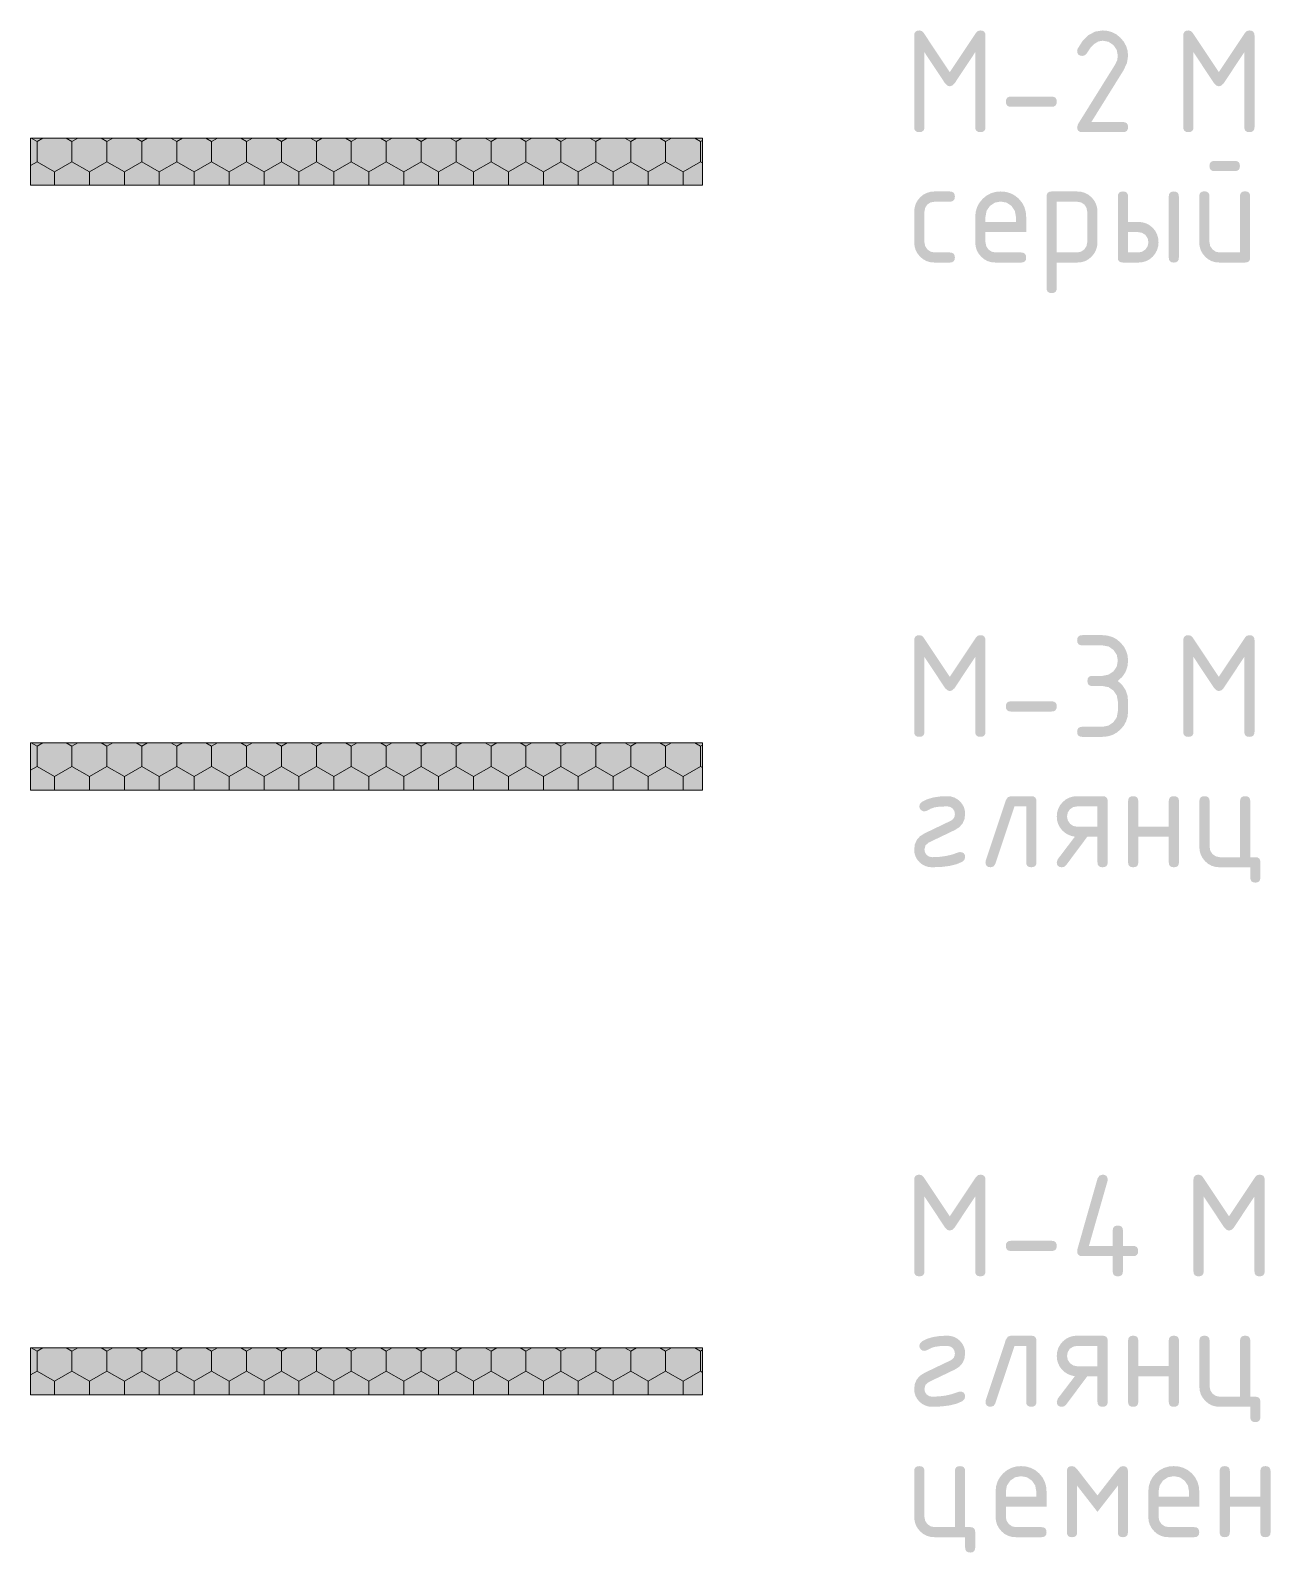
# Model space of a CAD drawing. Header units: millimetres. Extents: x -546 to 1681, y -650 to 1730.
# Drawn here: x 979.78 to 1016.69, y 689.85 to 735.16 of the extents above; entities that cross this region are included whole.
import ezdxf

# ---------------------------------------------------------------- set-up
doc = ezdxf.new("R2010")
doc.units = ezdxf.units.MM

msp = doc.modelspace()

# ---------------------------------------------------------------- hatches: boundary and pattern name
h = msp.add_hatch(color=7)
h.dxf.hatch_style = 2
h.paths.add_polyline_path([(1008.051, 735.155), (1008.118, 735.146), (1008.166, 735.117), (1008.194, 735.069), (1008.204, 735.003), (1008.204, 732.277), (1008.194, 732.21), (1008.166, 732.164), (1008.118, 732.137), (1008.051, 732.128), (1007.984, 732.137), (1007.937, 732.164), (1007.908, 732.21), (1007.899, 732.277), (1007.899, 734.507), (1007.285, 733.58), (1007.218, 733.514), (1007.141, 733.491), (1007.068, 733.514), (1007.001, 733.58), (1006.387, 734.507), (1006.387, 732.277), (1006.378, 732.21), (1006.349, 732.164), (1006.302, 732.137), (1006.235, 732.128), (1006.168, 732.137), (1006.121, 732.164), (1006.092, 732.21), (1006.083, 732.277), (1006.083, 735.003), (1006.092, 735.069), (1006.121, 735.117), (1006.168, 735.146), (1006.235, 735.155), (1006.309, 735.136), (1006.366, 735.079), (1007.141, 733.915), (1007.924, 735.087), (1007.978, 735.139)])
h = msp.add_hatch(color=7)
h.dxf.hatch_style = 2
h.paths.add_polyline_path([(1011.69, 735.155), (1011.84, 735.142), (1011.98, 735.101), (1012.108, 735.032), (1012.223, 734.935), (1012.321, 734.818), (1012.391, 734.69), (1012.433, 734.55), (1012.448, 734.397), (1012.413, 734.181), (1012.308, 733.961), (1011.355, 732.429), (1012.295, 732.429), (1012.362, 732.419), (1012.41, 732.391), (1012.438, 732.343), (1012.448, 732.277), (1012.438, 732.21), (1012.41, 732.164), (1012.362, 732.137), (1012.295, 732.128), (1011.085, 732.128), (1011.018, 732.137), (1010.97, 732.164), (1010.941, 732.21), (1010.932, 732.277), (1010.957, 732.365), (1012.067, 734.147), (1012.124, 734.271), (1012.143, 734.397), (1012.111, 734.573), (1012.012, 734.719), (1011.865, 734.818), (1011.69, 734.85), (1011.563, 734.826), (1011.442, 734.755), (1011.326, 734.636), (1011.216, 734.469), (1011.161, 734.416), (1011.085, 734.397), (1011.018, 734.407), (1010.97, 734.435), (1010.941, 734.483), (1010.932, 734.55), (1010.945, 734.609), (1011.098, 734.848), (1011.273, 735.019), (1011.47, 735.121)])
h = msp.add_hatch(color=7)
h.dxf.hatch_style = 2
h.paths.add_polyline_path([(1016.058, 735.155), (1016.125, 735.146), (1016.172, 735.117), (1016.201, 735.069), (1016.211, 735.003), (1016.211, 732.277), (1016.201, 732.21), (1016.172, 732.164), (1016.125, 732.137), (1016.058, 732.128), (1015.991, 732.137), (1015.944, 732.164), (1015.915, 732.21), (1015.906, 732.277), (1015.906, 734.507), (1015.292, 733.58), (1015.225, 733.514), (1015.148, 733.491), (1015.075, 733.514), (1015.008, 733.58), (1014.394, 734.507), (1014.394, 732.277), (1014.385, 732.21), (1014.356, 732.164), (1014.309, 732.137), (1014.242, 732.128), (1014.175, 732.137), (1014.128, 732.164), (1014.099, 732.21), (1014.09, 732.277), (1014.09, 735.003), (1014.099, 735.069), (1014.128, 735.117), (1014.175, 735.146), (1014.242, 735.155), (1014.316, 735.136), (1014.373, 735.079), (1015.148, 733.915), (1015.931, 735.087), (1015.985, 735.139)])
h = msp.add_hatch(color=7)
h.dxf.hatch_style = 2
h.paths.add_polyline_path([(1010.173, 732.882), (1008.963, 732.882), (1008.896, 732.891), (1008.848, 732.92), (1008.82, 732.968), (1008.81, 733.035), (1008.82, 733.101), (1008.848, 733.149), (1008.896, 733.177), (1008.963, 733.187), (1010.173, 733.187), (1010.24, 733.177), (1010.288, 733.149), (1010.316, 733.101), (1010.326, 733.035), (1010.316, 732.968), (1010.288, 732.92), (1010.24, 732.891)])
at = {"true_color": 0xcae6ff}
h = msp.add_hatch(color=254, dxfattribs=at)
h.dxf.hatch_style = 2
h.paths.add_polyline_path([(979.781, 730.546), (979.781, 731.946), (999.782, 731.946), (999.782, 730.546)])
h = msp.add_hatch(color=7)
h.paths.add_polyline_path([(1016.081, 730.214), (1016.081, 728.394), (1016.071, 728.328), (1016.043, 728.282), (1015.995, 728.254), (1015.928, 728.246), (1015.171, 728.246), (1015.048, 728.256), (1014.936, 728.288), (1014.834, 728.342), (1014.743, 728.419), (1014.665, 728.513), (1014.61, 728.616), (1014.576, 728.729), (1014.565, 728.851), (1014.565, 730.214), (1014.575, 730.281), (1014.603, 730.329), (1014.651, 730.357), (1014.718, 730.367), (1014.784, 730.357), (1014.832, 730.329), (1014.86, 730.281), (1014.87, 730.214), (1014.87, 728.851), (1014.892, 728.736), (1014.959, 728.639), (1015.057, 728.569), (1015.171, 728.546), (1015.776, 728.546), (1015.776, 730.214), (1015.786, 730.281), (1015.814, 730.329), (1015.862, 730.357), (1015.928, 730.367), (1015.995, 730.357), (1016.043, 730.329), (1016.071, 730.281)])
h.paths.add_polyline_path([(1015.623, 730.968), (1015.018, 730.968), (1014.954, 730.977), (1014.907, 731.006), (1014.879, 731.053), (1014.87, 731.12), (1014.879, 731.187), (1014.907, 731.234), (1014.954, 731.263), (1015.018, 731.272), (1015.623, 731.272), (1015.69, 731.263), (1015.738, 731.234), (1015.767, 731.187), (1015.776, 731.12), (1015.767, 731.053), (1015.738, 731.006), (1015.69, 730.977)])
h = msp.add_hatch(color=7)
h.dxf.hatch_style = 2
h.paths.add_polyline_path([(1006.387, 729.757), (1006.387, 728.851), (1006.41, 728.735), (1006.477, 728.635), (1006.575, 728.568), (1006.688, 728.546), (1007.141, 728.546), (1007.208, 728.537), (1007.256, 728.508), (1007.284, 728.46), (1007.294, 728.394), (1007.284, 728.328), (1007.256, 728.282), (1007.208, 728.254), (1007.141, 728.246), (1006.688, 728.246), (1006.566, 728.256), (1006.454, 728.288), (1006.352, 728.342), (1006.261, 728.419), (1006.183, 728.512), (1006.127, 728.614), (1006.094, 728.727), (1006.083, 728.851), (1006.083, 729.757), (1006.094, 729.879), (1006.127, 729.992), (1006.183, 730.095), (1006.261, 730.189), (1006.352, 730.264), (1006.454, 730.318), (1006.566, 730.351), (1006.688, 730.362), (1007.141, 730.362), (1007.208, 730.353), (1007.256, 730.324), (1007.284, 730.277), (1007.294, 730.21), (1007.284, 730.143), (1007.256, 730.096), (1007.208, 730.067), (1007.141, 730.057), (1006.688, 730.057), (1006.571, 730.036), (1006.472, 729.973), (1006.409, 729.874)])
h = msp.add_hatch(color=7)
h.paths.add_polyline_path([(1008.657, 730.062), (1008.482, 730.03), (1008.335, 729.931), (1008.236, 729.784), (1008.204, 729.609), (1008.204, 729.456), (1009.11, 729.456), (1009.11, 729.609), (1009.078, 729.784), (1008.979, 729.931), (1008.832, 730.03)])
h.paths.add_polyline_path([(1008.204, 729.152), (1008.204, 728.851), (1008.226, 728.735), (1008.293, 728.635), (1008.391, 728.568), (1008.505, 728.546), (1009.263, 728.546), (1009.329, 728.537), (1009.377, 728.508), (1009.406, 728.46), (1009.415, 728.394), (1009.406, 728.328), (1009.377, 728.282), (1009.329, 728.254), (1009.263, 728.246), (1008.505, 728.246), (1008.383, 728.256), (1008.27, 728.288), (1008.168, 728.342), (1008.077, 728.419), (1008, 728.512), (1007.944, 728.614), (1007.911, 728.727), (1007.899, 728.851), (1007.899, 729.604), (1007.913, 729.757), (1007.954, 729.897), (1008.023, 730.026), (1008.12, 730.142), (1008.236, 730.239), (1008.365, 730.308), (1008.505, 730.349), (1008.657, 730.362), (1008.81, 730.349), (1008.95, 730.308), (1009.078, 730.241), (1009.195, 730.146), (1009.292, 730.03), (1009.361, 729.901), (1009.402, 729.761), (1009.415, 729.609), (1009.415, 729.152)])
h = msp.add_hatch(color=7)
h.paths.add_polyline_path([(1010.021, 730.214), (1010.031, 730.278), (1010.059, 730.325), (1010.107, 730.353), (1010.174, 730.362), (1010.931, 730.362), (1011.054, 730.351), (1011.166, 730.318), (1011.268, 730.264), (1011.359, 730.189), (1011.437, 730.095), (1011.492, 729.992), (1011.526, 729.879), (1011.537, 729.757), (1011.537, 728.851), (1011.526, 728.729), (1011.492, 728.616), (1011.437, 728.513), (1011.359, 728.419), (1011.268, 728.342), (1011.166, 728.288), (1011.054, 728.256), (1010.931, 728.246), (1010.326, 728.246), (1010.326, 727.484), (1010.316, 727.42), (1010.288, 727.373), (1010.24, 727.345), (1010.174, 727.336), (1010.107, 727.345), (1010.059, 727.373), (1010.031, 727.42), (1010.021, 727.484)])
h.paths.add_polyline_path([(1010.326, 730.057), (1010.326, 728.546), (1010.931, 728.546), (1011.047, 728.568), (1011.143, 728.635), (1011.21, 728.734), (1011.232, 728.851), (1011.232, 729.757), (1011.21, 729.874), (1011.147, 729.973), (1011.049, 730.037), (1010.931, 730.057)])
h = msp.add_hatch(color=7)
h.paths.add_polyline_path([(1013.354, 728.851), (1013.343, 728.729), (1013.31, 728.616), (1013.255, 728.513), (1013.18, 728.419), (1013.086, 728.342), (1012.983, 728.288), (1012.871, 728.256), (1012.749, 728.246), (1012.295, 728.246), (1012.229, 728.254), (1012.181, 728.282), (1012.152, 728.328), (1012.143, 728.394), (1012.143, 730.214), (1012.152, 730.278), (1012.181, 730.325), (1012.229, 730.353), (1012.295, 730.362), (1012.362, 730.353), (1012.41, 730.325), (1012.438, 730.278), (1012.448, 730.214), (1012.448, 729.456), (1012.749, 729.456), (1012.871, 729.445), (1012.983, 729.412), (1013.086, 729.358), (1013.18, 729.283), (1013.255, 729.189), (1013.31, 729.086), (1013.343, 728.973)])
h.paths.add_polyline_path([(1013.053, 728.851), (1013.031, 728.968), (1012.964, 729.067), (1012.866, 729.13), (1012.749, 729.152), (1012.448, 729.152), (1012.448, 728.546), (1012.749, 728.546), (1012.866, 728.568), (1012.964, 728.635), (1013.031, 728.734)])
h.paths.add_polyline_path([(1013.659, 730.214), (1013.668, 730.278), (1013.697, 730.325), (1013.744, 730.353), (1013.811, 730.362), (1013.875, 730.353), (1013.921, 730.325), (1013.95, 730.278), (1013.959, 730.214), (1013.959, 728.394), (1013.95, 728.328), (1013.921, 728.282), (1013.875, 728.254), (1013.811, 728.246), (1013.744, 728.254), (1013.697, 728.282), (1013.668, 728.328), (1013.659, 728.394)])
h = msp.add_hatch(color=7)
h.dxf.hatch_style = 2
h.paths.add_polyline_path([(1008.051, 717.155), (1008.118, 717.145), (1008.166, 717.117), (1008.194, 717.069), (1008.204, 717.003), (1008.204, 714.276), (1008.194, 714.21), (1008.166, 714.164), (1008.118, 714.137), (1008.051, 714.128), (1007.984, 714.137), (1007.937, 714.164), (1007.908, 714.21), (1007.899, 714.276), (1007.899, 716.507), (1007.285, 715.58), (1007.218, 715.514), (1007.141, 715.491), (1007.068, 715.514), (1007.001, 715.58), (1006.387, 716.507), (1006.387, 714.276), (1006.378, 714.21), (1006.349, 714.164), (1006.302, 714.137), (1006.235, 714.128), (1006.168, 714.137), (1006.121, 714.164), (1006.092, 714.21), (1006.083, 714.276), (1006.083, 717.003), (1006.092, 717.069), (1006.121, 717.117), (1006.168, 717.145), (1006.235, 717.155), (1006.309, 717.136), (1006.366, 717.079), (1007.141, 715.915), (1007.924, 717.087), (1007.978, 717.139)])
h = msp.add_hatch(color=7)
h.dxf.hatch_style = 2
h.paths.add_polyline_path([(1011.69, 715.64), (1011.385, 715.64), (1011.321, 715.649), (1011.274, 715.678), (1011.246, 715.725), (1011.237, 715.792), (1011.246, 715.859), (1011.274, 715.906), (1011.321, 715.935), (1011.385, 715.944), (1011.69, 715.944), (1011.865, 715.978), (1012.012, 716.076), (1012.111, 716.222), (1012.143, 716.397), (1012.111, 716.572), (1012.012, 716.719), (1011.865, 716.818), (1011.69, 716.85), (1011.085, 716.85), (1011.018, 716.86), (1010.97, 716.888), (1010.941, 716.936), (1010.932, 717.003), (1010.941, 717.069), (1010.97, 717.117), (1011.018, 717.145), (1011.085, 717.155), (1011.69, 717.155), (1011.84, 717.141), (1011.98, 717.1), (1012.108, 717.032), (1012.223, 716.935), (1012.321, 716.818), (1012.391, 716.688), (1012.433, 716.548), (1012.448, 716.397), (1012.429, 716.218), (1012.371, 716.058), (1012.276, 715.916), (1012.143, 715.792), (1012.276, 715.668), (1012.371, 715.526), (1012.429, 715.365), (1012.448, 715.186), (1012.448, 714.882), (1012.433, 714.732), (1012.391, 714.593), (1012.321, 714.465), (1012.223, 714.348), (1012.107, 714.251), (1011.979, 714.183), (1011.84, 714.142), (1011.69, 714.128), (1011.085, 714.128), (1011.018, 714.137), (1010.97, 714.164), (1010.941, 714.21), (1010.932, 714.276), (1010.941, 714.343), (1010.97, 714.391), (1011.018, 714.419), (1011.085, 714.429), (1011.69, 714.429), (1011.865, 714.463), (1012.012, 714.564), (1012.111, 714.709), (1012.143, 714.886), (1012.143, 715.186), (1012.111, 715.361), (1012.012, 715.508), (1011.865, 715.607)])
h = msp.add_hatch(color=7)
h.dxf.hatch_style = 2
h.paths.add_polyline_path([(1016.058, 717.155), (1016.125, 717.145), (1016.172, 717.117), (1016.201, 717.069), (1016.211, 717.003), (1016.211, 714.276), (1016.201, 714.21), (1016.172, 714.164), (1016.125, 714.137), (1016.058, 714.128), (1015.991, 714.137), (1015.944, 714.164), (1015.915, 714.21), (1015.906, 714.276), (1015.906, 716.507), (1015.292, 715.58), (1015.225, 715.514), (1015.148, 715.491), (1015.075, 715.514), (1015.008, 715.58), (1014.394, 716.507), (1014.394, 714.276), (1014.385, 714.21), (1014.356, 714.164), (1014.309, 714.137), (1014.242, 714.128), (1014.175, 714.137), (1014.128, 714.164), (1014.099, 714.21), (1014.09, 714.276), (1014.09, 717.003), (1014.099, 717.069), (1014.128, 717.117), (1014.175, 717.145), (1014.242, 717.155), (1014.316, 717.136), (1014.373, 717.079), (1015.148, 715.915), (1015.931, 717.087), (1015.985, 717.139)])
h = msp.add_hatch(color=7)
h.dxf.hatch_style = 2
h.paths.add_polyline_path([(1010.173, 714.882), (1008.963, 714.882), (1008.896, 714.891), (1008.848, 714.92), (1008.82, 714.967), (1008.81, 715.034), (1008.82, 715.101), (1008.848, 715.148), (1008.896, 715.177), (1008.963, 715.186), (1010.173, 715.186), (1010.24, 715.177), (1010.288, 715.148), (1010.316, 715.101), (1010.326, 715.034), (1010.316, 714.967), (1010.288, 714.92), (1010.24, 714.891)])
at = {"true_color": 0x96e196}
h = msp.add_hatch(color=81, dxfattribs=at)
h.dxf.hatch_style = 2
h.paths.add_polyline_path([(979.781, 712.546), (979.781, 713.946), (999.782, 713.946), (999.782, 712.546)])
h = msp.add_hatch(color=7)
h.dxf.hatch_style = 2
h.paths.add_polyline_path([(1007.446, 710.699), (1007.513, 710.689), (1007.56, 710.661), (1007.589, 710.613), (1007.598, 710.546), (1007.577, 710.471), (1007.514, 710.411), (1007.348, 710.339), (1007.142, 710.287), (1006.897, 710.256), (1006.612, 710.246), (1006.507, 710.255), (1006.41, 710.284), (1006.32, 710.331), (1006.239, 710.398), (1006.17, 710.479), (1006.121, 710.569), (1006.092, 710.668), (1006.083, 710.775), (1006.102, 710.929), (1006.159, 711.06), (1006.254, 711.168), (1006.387, 711.253), (1007.171, 711.63), (1007.224, 711.666), (1007.262, 711.711), (1007.286, 711.766), (1007.294, 711.833), (1007.278, 711.92), (1007.23, 711.994), (1007.154, 712.042), (1007.069, 712.058), (1006.843, 712.051), (1006.684, 712.028), (1006.576, 711.99), (1006.455, 711.926), (1006.387, 711.909), (1006.33, 711.919), (1006.282, 711.952), (1006.246, 712.003), (1006.235, 712.058), (1006.255, 712.133), (1006.316, 712.193), (1006.463, 712.268), (1006.637, 712.321), (1006.839, 712.352), (1007.069, 712.362), (1007.174, 712.353), (1007.271, 712.324), (1007.361, 712.277), (1007.442, 712.21), (1007.511, 712.128), (1007.56, 712.038), (1007.589, 711.94), (1007.598, 711.833), (1007.579, 711.679), (1007.522, 711.548), (1007.427, 711.44), (1007.294, 711.355), (1006.515, 710.982), (1006.419, 710.899), (1006.387, 710.775), (1006.403, 710.688), (1006.451, 710.614), (1006.525, 710.564), (1006.612, 710.546), (1006.827, 710.555), (1007.028, 710.581), (1007.214, 710.625), (1007.387, 710.686)])
h = msp.add_hatch(color=7)
h.dxf.hatch_style = 2
h.paths.add_polyline_path([(1008.962, 712.362), (1009.567, 712.362), (1009.634, 712.353), (1009.682, 712.325), (1009.711, 712.279), (1009.72, 712.214), (1009.72, 710.394), (1009.711, 710.328), (1009.682, 710.282), (1009.634, 710.255), (1009.567, 710.246), (1009.501, 710.255), (1009.453, 710.282), (1009.425, 710.328), (1009.415, 710.394), (1009.415, 712.058), (1009.068, 712.058), (1008.496, 710.347), (1008.446, 710.271), (1008.357, 710.246), (1008.29, 710.255), (1008.242, 710.284), (1008.214, 710.331), (1008.204, 710.398), (1008.213, 710.445), (1008.81, 712.24), (1008.87, 712.333)])
h = msp.add_hatch(color=7)
h.paths.add_polyline_path([(1010.864, 711.156), (1010.754, 711.18), (1010.652, 711.221), (1010.56, 711.279), (1010.479, 711.355), (1010.412, 711.444), (1010.364, 711.54), (1010.335, 711.644), (1010.326, 711.757), (1010.337, 711.879), (1010.371, 711.992), (1010.426, 712.095), (1010.504, 712.189), (1010.595, 712.264), (1010.697, 712.318), (1010.809, 712.351), (1010.932, 712.362), (1011.689, 712.362), (1011.756, 712.353), (1011.804, 712.325), (1011.832, 712.279), (1011.842, 712.214), (1011.842, 710.394), (1011.832, 710.328), (1011.804, 710.282), (1011.756, 710.255), (1011.689, 710.246), (1011.623, 710.255), (1011.575, 710.282), (1011.546, 710.328), (1011.537, 710.394), (1011.537, 711.152), (1011.232, 711.152), (1010.601, 710.305), (1010.546, 710.26), (1010.479, 710.246), (1010.412, 710.255), (1010.364, 710.282), (1010.335, 710.328), (1010.326, 710.394), (1010.356, 710.487)])
h.paths.add_polyline_path([(1010.631, 711.757), (1010.653, 711.641), (1010.72, 711.541), (1010.818, 711.475), (1010.932, 711.452), (1011.537, 711.452), (1011.537, 712.058), (1010.932, 712.058), (1010.814, 712.036), (1010.716, 711.973), (1010.653, 711.875)])
h = msp.add_hatch(color=7)
h.dxf.hatch_style = 2
h.paths.add_polyline_path([(1012.752, 711.152), (1012.752, 710.394), (1012.743, 710.328), (1012.714, 710.282), (1012.667, 710.255), (1012.6, 710.246), (1012.533, 710.255), (1012.486, 710.282), (1012.457, 710.328), (1012.448, 710.394), (1012.448, 712.214), (1012.457, 712.279), (1012.486, 712.325), (1012.533, 712.353), (1012.6, 712.362), (1012.667, 712.353), (1012.714, 712.325), (1012.743, 712.279), (1012.752, 712.214), (1012.752, 711.456), (1013.659, 711.456), (1013.659, 712.214), (1013.668, 712.279), (1013.697, 712.325), (1013.744, 712.353), (1013.811, 712.362), (1013.878, 712.353), (1013.925, 712.325), (1013.954, 712.279), (1013.963, 712.214), (1013.963, 710.394), (1013.954, 710.328), (1013.925, 710.282), (1013.878, 710.255), (1013.811, 710.246), (1013.744, 710.255), (1013.697, 710.282), (1013.668, 710.328), (1013.659, 710.394), (1013.659, 711.152)])
h = msp.add_hatch(color=7)
h.dxf.hatch_style = 2
h.paths.add_polyline_path([(1016.237, 710.546), (1016.302, 710.537), (1016.348, 710.509), (1016.376, 710.462), (1016.386, 710.398), (1016.386, 709.941), (1016.376, 709.874), (1016.348, 709.827), (1016.302, 709.798), (1016.237, 709.789), (1016.171, 709.798), (1016.123, 709.827), (1016.095, 709.874), (1016.085, 709.941), (1016.085, 710.246), (1015.175, 710.246), (1015.053, 710.256), (1014.94, 710.288), (1014.838, 710.342), (1014.747, 710.419), (1014.67, 710.513), (1014.614, 710.616), (1014.58, 710.729), (1014.569, 710.851), (1014.569, 712.214), (1014.579, 712.279), (1014.607, 712.325), (1014.655, 712.353), (1014.722, 712.362), (1014.789, 712.353), (1014.836, 712.325), (1014.865, 712.279), (1014.874, 712.214), (1014.874, 710.851), (1014.896, 710.735), (1014.963, 710.636), (1015.061, 710.569), (1015.175, 710.546), (1015.78, 710.546), (1015.78, 712.214), (1015.79, 712.279), (1015.818, 712.325), (1015.866, 712.353), (1015.932, 712.362), (1015.999, 712.353), (1016.047, 712.325), (1016.076, 712.279), (1016.085, 712.214), (1016.085, 710.546)])
h = msp.add_hatch(color=7)
h.dxf.hatch_style = 2
h.paths.add_polyline_path([(1008.051, 701.096), (1008.118, 701.087), (1008.166, 701.058), (1008.194, 701.01), (1008.204, 700.944), (1008.204, 698.218), (1008.194, 698.151), (1008.166, 698.105), (1008.118, 698.078), (1008.051, 698.069), (1007.984, 698.078), (1007.937, 698.105), (1007.908, 698.151), (1007.899, 698.218), (1007.899, 700.448), (1007.285, 699.521), (1007.218, 699.455), (1007.141, 699.432), (1007.068, 699.455), (1007.001, 699.521), (1006.387, 700.448), (1006.387, 698.218), (1006.378, 698.151), (1006.349, 698.105), (1006.302, 698.078), (1006.235, 698.069), (1006.168, 698.078), (1006.121, 698.105), (1006.092, 698.151), (1006.083, 698.218), (1006.083, 700.944), (1006.092, 701.01), (1006.121, 701.058), (1006.168, 701.087), (1006.235, 701.096), (1006.309, 701.077), (1006.366, 701.02), (1007.141, 699.856), (1007.924, 701.028), (1007.978, 701.08)])
h = msp.add_hatch(color=7)
h.dxf.hatch_style = 2
h.paths.add_polyline_path([(1010.932, 698.823), (1010.936, 698.865), (1011.541, 700.986), (1011.595, 701.068), (1011.69, 701.096), (1011.756, 701.087), (1011.804, 701.058), (1011.832, 701.01), (1011.842, 700.944), (1011.834, 700.901), (1011.283, 698.976), (1011.99, 698.976), (1011.99, 699.432), (1012, 699.498), (1012.028, 699.545), (1012.076, 699.572), (1012.143, 699.581), (1012.209, 699.572), (1012.257, 699.545), (1012.285, 699.498), (1012.295, 699.432), (1012.295, 698.976), (1012.6, 698.976), (1012.664, 698.966), (1012.71, 698.937), (1012.739, 698.889), (1012.748, 698.823), (1012.739, 698.756), (1012.71, 698.709), (1012.664, 698.68), (1012.6, 698.671), (1012.295, 698.671), (1012.295, 698.218), (1012.285, 698.151), (1012.257, 698.105), (1012.209, 698.078), (1012.143, 698.069), (1012.076, 698.078), (1012.028, 698.105), (1012, 698.151), (1011.99, 698.218), (1011.99, 698.671), (1011.084, 698.671), (1011.018, 698.68), (1010.97, 698.709), (1010.941, 698.756)])
h = msp.add_hatch(color=7)
h.dxf.hatch_style = 2
h.paths.add_polyline_path([(1016.361, 701.096), (1016.428, 701.087), (1016.475, 701.058), (1016.504, 701.01), (1016.514, 700.944), (1016.514, 698.218), (1016.504, 698.151), (1016.475, 698.105), (1016.428, 698.078), (1016.361, 698.069), (1016.294, 698.078), (1016.247, 698.105), (1016.218, 698.151), (1016.209, 698.218), (1016.209, 700.448), (1015.595, 699.521), (1015.528, 699.455), (1015.451, 699.432), (1015.378, 699.455), (1015.311, 699.521), (1014.697, 700.448), (1014.697, 698.218), (1014.688, 698.151), (1014.659, 698.105), (1014.612, 698.078), (1014.545, 698.069), (1014.478, 698.078), (1014.431, 698.105), (1014.402, 698.151), (1014.393, 698.218), (1014.393, 700.944), (1014.402, 701.01), (1014.431, 701.058), (1014.478, 701.087), (1014.545, 701.096), (1014.619, 701.077), (1014.676, 701.02), (1015.451, 699.856), (1016.234, 701.028), (1016.288, 701.08)])
h = msp.add_hatch(color=7)
h.dxf.hatch_style = 2
h.paths.add_polyline_path([(1010.173, 698.823), (1008.963, 698.823), (1008.896, 698.832), (1008.848, 698.861), (1008.82, 698.909), (1008.81, 698.976), (1008.82, 699.042), (1008.848, 699.09), (1008.896, 699.118), (1008.963, 699.128), (1010.173, 699.128), (1010.24, 699.118), (1010.288, 699.09), (1010.316, 699.042), (1010.326, 698.976), (1010.316, 698.909), (1010.288, 698.861), (1010.24, 698.832)])
at = {"true_color": 0xdede87}
h = msp.add_hatch(color=41, dxfattribs=at)
h.dxf.hatch_style = 2
h.paths.add_polyline_path([(979.781, 694.546), (979.781, 695.946), (999.782, 695.946), (999.782, 694.546)])
h = msp.add_hatch(color=7)
h.dxf.hatch_style = 2
h.paths.add_polyline_path([(1007.446, 694.64), (1007.513, 694.631), (1007.56, 694.602), (1007.589, 694.554), (1007.598, 694.487), (1007.577, 694.412), (1007.514, 694.352), (1007.348, 694.28), (1007.142, 694.228), (1006.897, 694.197), (1006.612, 694.187), (1006.507, 694.196), (1006.41, 694.225), (1006.32, 694.273), (1006.239, 694.339), (1006.17, 694.42), (1006.121, 694.51), (1006.092, 694.609), (1006.083, 694.716), (1006.102, 694.87), (1006.159, 695.001), (1006.254, 695.11), (1006.387, 695.195), (1007.171, 695.571), (1007.224, 695.607), (1007.262, 695.652), (1007.286, 695.708), (1007.294, 695.774), (1007.278, 695.861), (1007.23, 695.935), (1007.154, 695.983), (1007.069, 695.999), (1006.843, 695.992), (1006.684, 695.969), (1006.576, 695.931), (1006.455, 695.868), (1006.387, 695.851), (1006.33, 695.861), (1006.282, 695.893), (1006.246, 695.944), (1006.235, 695.999), (1006.255, 696.074), (1006.316, 696.134), (1006.463, 696.209), (1006.637, 696.262), (1006.839, 696.293), (1007.069, 696.304), (1007.174, 696.294), (1007.271, 696.266), (1007.361, 696.218), (1007.442, 696.152), (1007.511, 696.069), (1007.56, 695.979), (1007.589, 695.881), (1007.598, 695.774), (1007.579, 695.621), (1007.522, 695.489), (1007.427, 695.381), (1007.294, 695.296), (1006.515, 694.923), (1006.419, 694.841), (1006.387, 694.716), (1006.403, 694.629), (1006.451, 694.555), (1006.525, 694.505), (1006.612, 694.487), (1006.827, 694.496), (1007.028, 694.522), (1007.214, 694.566), (1007.387, 694.627)])
h = msp.add_hatch(color=7)
h.dxf.hatch_style = 2
h.paths.add_polyline_path([(1008.962, 696.304), (1009.567, 696.304), (1009.634, 696.294), (1009.682, 696.266), (1009.71, 696.22), (1009.72, 696.155), (1009.72, 694.335), (1009.71, 694.269), (1009.682, 694.223), (1009.634, 694.196), (1009.567, 694.187), (1009.501, 694.196), (1009.453, 694.223), (1009.425, 694.269), (1009.415, 694.335), (1009.415, 695.999), (1009.068, 695.999), (1008.496, 694.288), (1008.446, 694.212), (1008.357, 694.187), (1008.29, 694.196), (1008.242, 694.225), (1008.214, 694.273), (1008.204, 694.339), (1008.213, 694.386), (1008.81, 696.181), (1008.87, 696.274)])
h = msp.add_hatch(color=7)
h.paths.add_polyline_path([(1010.864, 695.097), (1010.753, 695.121), (1010.652, 695.162), (1010.56, 695.22), (1010.478, 695.296), (1010.412, 695.385), (1010.364, 695.482), (1010.335, 695.586), (1010.326, 695.698), (1010.337, 695.821), (1010.37, 695.933), (1010.426, 696.036), (1010.504, 696.13), (1010.595, 696.205), (1010.697, 696.26), (1010.809, 696.293), (1010.932, 696.304), (1011.689, 696.304), (1011.756, 696.294), (1011.803, 696.266), (1011.832, 696.22), (1011.842, 696.155), (1011.842, 694.335), (1011.832, 694.269), (1011.803, 694.223), (1011.756, 694.196), (1011.689, 694.187), (1011.622, 694.196), (1011.575, 694.223), (1011.546, 694.269), (1011.537, 694.335), (1011.537, 695.093), (1011.232, 695.093), (1010.601, 694.247), (1010.546, 694.201), (1010.478, 694.187), (1010.412, 694.196), (1010.364, 694.223), (1010.335, 694.269), (1010.326, 694.335), (1010.355, 694.428)])
h.paths.add_polyline_path([(1010.631, 695.698), (1010.653, 695.582), (1010.72, 695.482), (1010.818, 695.416), (1010.932, 695.394), (1011.537, 695.394), (1011.537, 695.999), (1010.932, 695.999), (1010.814, 695.977), (1010.715, 695.914), (1010.652, 695.816)])
h = msp.add_hatch(color=7)
h.dxf.hatch_style = 2
h.paths.add_polyline_path([(1012.752, 695.093), (1012.752, 694.335), (1012.743, 694.269), (1012.714, 694.223), (1012.667, 694.196), (1012.6, 694.187), (1012.533, 694.196), (1012.485, 694.223), (1012.457, 694.269), (1012.447, 694.335), (1012.447, 696.155), (1012.457, 696.22), (1012.485, 696.266), (1012.533, 696.294), (1012.6, 696.304), (1012.667, 696.294), (1012.714, 696.266), (1012.743, 696.22), (1012.752, 696.155), (1012.752, 695.397), (1013.658, 695.397), (1013.658, 696.155), (1013.668, 696.22), (1013.696, 696.266), (1013.744, 696.294), (1013.81, 696.304), (1013.877, 696.294), (1013.925, 696.266), (1013.954, 696.22), (1013.963, 696.155), (1013.963, 694.335), (1013.954, 694.269), (1013.925, 694.223), (1013.877, 694.196), (1013.81, 694.187), (1013.744, 694.196), (1013.696, 694.223), (1013.668, 694.269), (1013.658, 694.335), (1013.658, 695.093)])
h = msp.add_hatch(color=7)
h.dxf.hatch_style = 2
h.paths.add_polyline_path([(1016.237, 694.487), (1016.301, 694.478), (1016.348, 694.45), (1016.376, 694.403), (1016.385, 694.339), (1016.385, 693.882), (1016.376, 693.816), (1016.348, 693.768), (1016.301, 693.74), (1016.237, 693.73), (1016.17, 693.74), (1016.123, 693.768), (1016.094, 693.816), (1016.085, 693.882), (1016.085, 694.187), (1015.175, 694.187), (1015.052, 694.197), (1014.94, 694.229), (1014.838, 694.283), (1014.747, 694.361), (1014.669, 694.454), (1014.613, 694.557), (1014.58, 694.67), (1014.569, 694.792), (1014.569, 696.155), (1014.578, 696.22), (1014.607, 696.266), (1014.655, 696.294), (1014.722, 696.304), (1014.788, 696.294), (1014.836, 696.266), (1014.864, 696.22), (1014.874, 696.155), (1014.874, 694.792), (1014.896, 694.677), (1014.963, 694.577), (1015.061, 694.51), (1015.175, 694.487), (1015.78, 694.487), (1015.78, 696.155), (1015.789, 696.22), (1015.818, 696.266), (1015.865, 696.294), (1015.932, 696.304), (1015.999, 696.294), (1016.047, 696.266), (1016.075, 696.22), (1016.085, 696.155), (1016.085, 694.487)])
h = msp.add_hatch(color=7)
h.dxf.hatch_style = 2
h.paths.add_polyline_path([(1007.751, 690.605), (1007.815, 690.596), (1007.861, 690.568), (1007.889, 690.521), (1007.899, 690.457), (1007.899, 690), (1007.889, 689.933), (1007.861, 689.886), (1007.815, 689.857), (1007.751, 689.848), (1007.684, 689.857), (1007.636, 689.886), (1007.608, 689.933), (1007.598, 690), (1007.598, 690.305), (1006.688, 690.305), (1006.566, 690.315), (1006.454, 690.347), (1006.352, 690.401), (1006.261, 690.478), (1006.183, 690.572), (1006.127, 690.675), (1006.094, 690.788), (1006.083, 690.91), (1006.083, 692.273), (1006.092, 692.337), (1006.121, 692.384), (1006.168, 692.412), (1006.235, 692.421), (1006.302, 692.412), (1006.349, 692.384), (1006.378, 692.337), (1006.387, 692.273), (1006.387, 690.91), (1006.41, 690.794), (1006.477, 690.694), (1006.575, 690.627), (1006.688, 690.605), (1007.294, 690.605), (1007.294, 692.273), (1007.303, 692.337), (1007.332, 692.384), (1007.379, 692.412), (1007.446, 692.421), (1007.513, 692.412), (1007.56, 692.384), (1007.589, 692.337), (1007.598, 692.273), (1007.598, 690.605)])
h = msp.add_hatch(color=7)
h.paths.add_polyline_path([(1009.263, 692.121), (1009.088, 692.089), (1008.941, 691.99), (1008.842, 691.843), (1008.81, 691.668), (1008.81, 691.515), (1009.716, 691.515), (1009.716, 691.668), (1009.684, 691.843), (1009.585, 691.99), (1009.438, 692.089)])
h.paths.add_polyline_path([(1008.81, 691.211), (1008.81, 690.91), (1008.832, 690.794), (1008.899, 690.694), (1008.997, 690.627), (1009.111, 690.605), (1009.868, 690.605), (1009.935, 690.596), (1009.983, 690.567), (1010.012, 690.519), (1010.021, 690.453), (1010.012, 690.387), (1009.983, 690.341), (1009.935, 690.313), (1009.868, 690.305), (1009.111, 690.305), (1008.989, 690.315), (1008.876, 690.347), (1008.774, 690.401), (1008.683, 690.478), (1008.606, 690.571), (1008.55, 690.673), (1008.516, 690.786), (1008.505, 690.91), (1008.505, 691.663), (1008.519, 691.816), (1008.56, 691.956), (1008.629, 692.085), (1008.726, 692.201), (1008.842, 692.298), (1008.971, 692.367), (1009.111, 692.408), (1009.263, 692.421), (1009.416, 692.408), (1009.556, 692.367), (1009.684, 692.3), (1009.801, 692.205), (1009.898, 692.089), (1009.967, 691.96), (1010.008, 691.82), (1010.021, 691.668), (1010.021, 691.211)])
h = msp.add_hatch(color=7)
h.dxf.hatch_style = 2
h.paths.add_polyline_path([(1011.537, 691.058), (1010.932, 691.837), (1010.932, 690.453), (1010.923, 690.387), (1010.894, 690.341), (1010.847, 690.313), (1010.78, 690.305), (1010.713, 690.313), (1010.665, 690.341), (1010.637, 690.387), (1010.627, 690.453), (1010.627, 692.273), (1010.637, 692.337), (1010.665, 692.384), (1010.713, 692.412), (1010.78, 692.421), (1010.856, 692.399), (1010.932, 692.328), (1011.537, 691.549), (1012.143, 692.328), (1012.219, 692.399), (1012.295, 692.421), (1012.36, 692.412), (1012.406, 692.384), (1012.434, 692.337), (1012.444, 692.273), (1012.444, 690.453), (1012.434, 690.387), (1012.406, 690.341), (1012.36, 690.313), (1012.295, 690.305), (1012.229, 690.313), (1012.181, 690.341), (1012.153, 690.387), (1012.143, 690.453), (1012.143, 691.837)])
h = msp.add_hatch(color=7)
h.paths.add_polyline_path([(1013.808, 692.121), (1013.633, 692.089), (1013.486, 691.99), (1013.387, 691.843), (1013.355, 691.668), (1013.355, 691.515), (1014.261, 691.515), (1014.261, 691.668), (1014.229, 691.843), (1014.13, 691.99), (1013.983, 692.089)])
h.paths.add_polyline_path([(1013.355, 691.211), (1013.355, 690.91), (1013.377, 690.794), (1013.444, 690.694), (1013.542, 690.627), (1013.656, 690.605), (1014.413, 690.605), (1014.48, 690.596), (1014.528, 690.567), (1014.556, 690.519), (1014.566, 690.453), (1014.556, 690.387), (1014.528, 690.341), (1014.48, 690.313), (1014.413, 690.305), (1013.656, 690.305), (1013.533, 690.315), (1013.421, 690.347), (1013.319, 690.401), (1013.228, 690.478), (1013.15, 690.571), (1013.095, 690.673), (1013.061, 690.786), (1013.05, 690.91), (1013.05, 691.663), (1013.064, 691.816), (1013.105, 691.956), (1013.173, 692.085), (1013.27, 692.201), (1013.387, 692.298), (1013.515, 692.367), (1013.655, 692.408), (1013.808, 692.421), (1013.96, 692.408), (1014.101, 692.367), (1014.229, 692.3), (1014.345, 692.205), (1014.442, 692.089), (1014.511, 691.96), (1014.552, 691.82), (1014.566, 691.668), (1014.566, 691.211)])
h = msp.add_hatch(color=7)
h.dxf.hatch_style = 2
h.paths.add_polyline_path([(1015.477, 691.211), (1015.477, 690.453), (1015.467, 690.387), (1015.439, 690.341), (1015.391, 690.313), (1015.325, 690.305), (1015.258, 690.313), (1015.21, 690.341), (1015.181, 690.387), (1015.172, 690.453), (1015.172, 692.273), (1015.181, 692.337), (1015.21, 692.384), (1015.258, 692.412), (1015.325, 692.421), (1015.391, 692.412), (1015.439, 692.384), (1015.467, 692.337), (1015.477, 692.273), (1015.477, 691.515), (1016.383, 691.515), (1016.383, 692.273), (1016.393, 692.337), (1016.421, 692.384), (1016.469, 692.412), (1016.535, 692.421), (1016.602, 692.412), (1016.65, 692.384), (1016.678, 692.337), (1016.688, 692.273), (1016.688, 690.453), (1016.678, 690.387), (1016.65, 690.341), (1016.602, 690.313), (1016.535, 690.305), (1016.469, 690.313), (1016.421, 690.341), (1016.393, 690.387), (1016.383, 690.453), (1016.383, 691.211)])

# ---------------------------------------------------------------- linework, layer by layer
at = {"color": 7, "lineweight": 0}
for points in [[(999.782, 731.946), (979.781, 731.946)], [(979.781, 731.946), (979.781, 730.546)], [(979.977, 731.846), (979.804, 731.946)], [(980.15, 731.946), (979.977, 731.846)], [(979.977, 731.246), (979.977, 731.846)], [(981.017, 731.846), (980.843, 731.946)], [(981.19, 731.946), (981.017, 731.846)], [(981.017, 731.246), (981.017, 731.846)], [(982.057, 731.846), (981.884, 731.946)], [(982.23, 731.946), (982.057, 731.846)], [(982.057, 731.246), (982.057, 731.846)], [(983.096, 731.846), (982.923, 731.946)], [(983.269, 731.946), (983.096, 731.846)], [(983.096, 731.246), (983.096, 731.846)], [(984.135, 731.846), (983.962, 731.946)], [(984.308, 731.946), (984.135, 731.846)], [(984.135, 731.246), (984.135, 731.846)], [(985.174, 731.846), (985.001, 731.946)], [(985.348, 731.946), (985.174, 731.846)], [(985.174, 731.246), (985.174, 731.846)], [(986.214, 731.846), (986.04, 731.946)], [(986.387, 731.946), (986.214, 731.846)], [(986.214, 731.246), (986.214, 731.846)], [(987.253, 731.846), (987.08, 731.946)], [(987.426, 731.946), (987.253, 731.846)], [(987.253, 731.246), (987.253, 731.846)], [(988.292, 731.846), (988.119, 731.946)], [(988.465, 731.946), (988.292, 731.846)], [(988.292, 731.246), (988.292, 731.846)], [(989.331, 731.846), (989.158, 731.946)], [(989.505, 731.946), (989.331, 731.846)], [(989.331, 731.246), (989.331, 731.846)], [(990.371, 731.846), (990.197, 731.946)], [(990.544, 731.946), (990.371, 731.846)], [(990.371, 731.246), (990.371, 731.846)], [(991.41, 731.846), (991.237, 731.946)], [(991.583, 731.946), (991.41, 731.846)], [(991.41, 731.246), (991.41, 731.846)], [(992.449, 731.846), (992.276, 731.946)], [(992.622, 731.946), (992.449, 731.846)], [(992.449, 731.246), (992.449, 731.846)], [(993.488, 731.846), (993.315, 731.946)], [(993.661, 731.946), (993.488, 731.846)], [(993.488, 731.246), (993.488, 731.846)], [(994.528, 731.846), (994.354, 731.946)], [(994.701, 731.946), (994.528, 731.846)], [(994.528, 731.246), (994.528, 731.846)], [(995.567, 731.846), (995.394, 731.946)], [(995.74, 731.946), (995.567, 731.846)], [(995.567, 731.246), (995.567, 731.846)], [(996.606, 731.846), (996.433, 731.946)], [(996.779, 731.946), (996.606, 731.846)], [(996.606, 731.246), (996.606, 731.846)], [(997.645, 731.846), (997.472, 731.946)], [(997.818, 731.946), (997.645, 731.846)], [(997.645, 731.246), (997.645, 731.846)], [(998.684, 731.846), (998.511, 731.946)], [(998.858, 731.946), (998.684, 731.846)], [(998.684, 731.246), (998.684, 731.846)], [(999.724, 731.846), (999.55, 731.946)], [(999.782, 731.88), (999.724, 731.846)], [(999.724, 731.246), (999.724, 731.846)], [(999.782, 730.546), (999.782, 731.946)], [(979.977, 731.246), (979.781, 731.133)], [(980.497, 730.946), (979.977, 731.246)], [(981.017, 731.246), (980.497, 730.946)], [(980.497, 730.546), (980.497, 730.946)], [(981.537, 730.946), (981.017, 731.246)], [(982.057, 731.246), (981.537, 730.946)], [(981.537, 730.546), (981.537, 730.946)], [(982.576, 730.946), (982.057, 731.246)], [(983.096, 731.246), (982.576, 730.946)], [(982.576, 730.546), (982.576, 730.946)], [(983.616, 730.946), (983.096, 731.246)], [(984.135, 731.246), (983.616, 730.946)], [(983.616, 730.546), (983.616, 730.946)], [(984.655, 730.946), (984.135, 731.246)], [(985.174, 731.246), (984.655, 730.946)], [(984.655, 730.546), (984.655, 730.946)], [(985.694, 730.946), (985.174, 731.246)], [(986.214, 731.246), (985.694, 730.946)], [(985.694, 730.546), (985.694, 730.946)], [(986.733, 730.946), (986.214, 731.246)], [(987.253, 731.246), (986.733, 730.946)], [(986.733, 730.546), (986.733, 730.946)], [(987.773, 730.946), (987.253, 731.246)], [(988.292, 731.246), (987.773, 730.946)], [(987.773, 730.546), (987.773, 730.946)], [(988.812, 730.946), (988.292, 731.246)], [(989.331, 731.246), (988.812, 730.946)], [(988.812, 730.546), (988.812, 730.946)], [(989.851, 730.946), (989.331, 731.246)], [(990.371, 731.246), (989.851, 730.946)], [(989.851, 730.546), (989.851, 730.946)], [(990.89, 730.946), (990.371, 731.246)], [(991.41, 731.246), (990.89, 730.946)], [(990.89, 730.546), (990.89, 730.946)], [(991.929, 730.946), (991.41, 731.246)], [(992.449, 731.246), (991.929, 730.946)], [(991.929, 730.546), (991.929, 730.946)], [(992.969, 730.946), (992.449, 731.246)], [(993.488, 731.246), (992.969, 730.946)], [(992.969, 730.546), (992.969, 730.946)], [(994.008, 730.946), (993.488, 731.246)], [(994.528, 731.246), (994.008, 730.946)], [(994.008, 730.546), (994.008, 730.946)], [(995.047, 730.946), (994.528, 731.246)], [(995.567, 731.246), (995.047, 730.946)], [(995.047, 730.546), (995.047, 730.946)], [(996.086, 730.946), (995.567, 731.246)], [(996.606, 731.246), (996.086, 730.946)], [(996.086, 730.546), (996.086, 730.946)], [(997.126, 730.946), (996.606, 731.246)], [(997.645, 731.246), (997.126, 730.946)], [(997.126, 730.546), (997.126, 730.946)], [(998.165, 730.946), (997.645, 731.246)], [(998.684, 731.246), (998.165, 730.946)], [(998.165, 730.546), (998.165, 730.946)], [(999.204, 730.946), (998.684, 731.246)], [(999.724, 731.246), (999.204, 730.946)], [(999.204, 730.546), (999.204, 730.946)], [(999.782, 731.212), (999.724, 731.246)], [(979.781, 730.546), (999.782, 730.546)], [(999.782, 713.946), (979.781, 713.946)], [(979.781, 713.946), (979.781, 712.546)], [(979.977, 713.846), (979.804, 713.946)], [(980.15, 713.946), (979.977, 713.846)], [(979.977, 713.246), (979.977, 713.846)], [(981.017, 713.846), (980.843, 713.946)], [(981.19, 713.946), (981.017, 713.846)], [(981.017, 713.246), (981.017, 713.846)], [(982.057, 713.846), (981.884, 713.946)], [(982.23, 713.946), (982.057, 713.846)], [(982.057, 713.246), (982.057, 713.846)], [(983.096, 713.846), (982.923, 713.946)], [(983.269, 713.946), (983.096, 713.846)], [(983.096, 713.246), (983.096, 713.846)], [(984.135, 713.846), (983.962, 713.946)], [(984.308, 713.946), (984.135, 713.846)], [(984.135, 713.246), (984.135, 713.846)], [(985.174, 713.846), (985.001, 713.946)], [(985.348, 713.946), (985.174, 713.846)], [(985.174, 713.246), (985.174, 713.846)], [(986.214, 713.846), (986.04, 713.946)], [(986.387, 713.946), (986.214, 713.846)], [(986.214, 713.246), (986.214, 713.846)], [(987.253, 713.846), (987.08, 713.946)], [(987.426, 713.946), (987.253, 713.846)], [(987.253, 713.246), (987.253, 713.846)], [(988.292, 713.846), (988.119, 713.946)], [(988.465, 713.946), (988.292, 713.846)], [(988.292, 713.246), (988.292, 713.846)], [(989.331, 713.846), (989.158, 713.946)], [(989.505, 713.946), (989.331, 713.846)], [(989.331, 713.246), (989.331, 713.846)], [(990.371, 713.846), (990.197, 713.946)], [(990.544, 713.946), (990.371, 713.846)], [(990.371, 713.246), (990.371, 713.846)], [(991.41, 713.846), (991.237, 713.946)], [(991.583, 713.946), (991.41, 713.846)], [(991.41, 713.246), (991.41, 713.846)], [(992.449, 713.846), (992.276, 713.946)], [(992.622, 713.946), (992.449, 713.846)], [(992.449, 713.246), (992.449, 713.846)], [(993.488, 713.846), (993.315, 713.946)], [(993.661, 713.946), (993.488, 713.846)], [(993.488, 713.246), (993.488, 713.846)], [(994.528, 713.846), (994.354, 713.946)], [(994.701, 713.946), (994.528, 713.846)], [(994.528, 713.246), (994.528, 713.846)], [(995.567, 713.846), (995.394, 713.946)], [(995.74, 713.946), (995.567, 713.846)], [(995.567, 713.246), (995.567, 713.846)], [(996.606, 713.846), (996.433, 713.946)], [(996.779, 713.946), (996.606, 713.846)], [(996.606, 713.246), (996.606, 713.846)], [(997.645, 713.846), (997.472, 713.946)], [(997.818, 713.946), (997.645, 713.846)], [(997.645, 713.246), (997.645, 713.846)], [(998.684, 713.846), (998.511, 713.946)], [(998.858, 713.946), (998.684, 713.846)], [(998.684, 713.246), (998.684, 713.846)], [(999.724, 713.846), (999.55, 713.946)], [(999.782, 713.88), (999.724, 713.846)], [(999.724, 713.246), (999.724, 713.846)], [(999.782, 712.546), (999.782, 713.946)], [(979.977, 713.246), (979.781, 713.133)], [(980.497, 712.946), (979.977, 713.246)], [(981.017, 713.246), (980.497, 712.946)], [(981.537, 712.946), (981.017, 713.246)], [(982.057, 713.246), (981.537, 712.946)], [(982.576, 712.946), (982.057, 713.246)], [(983.096, 713.246), (982.576, 712.946)], [(983.616, 712.946), (983.096, 713.246)], [(984.135, 713.246), (983.616, 712.946)], [(984.655, 712.946), (984.135, 713.246)], [(985.174, 713.246), (984.655, 712.946)], [(985.694, 712.946), (985.174, 713.246)], [(986.214, 713.246), (985.694, 712.946)], [(986.733, 712.946), (986.214, 713.246)], [(987.253, 713.246), (986.733, 712.946)], [(987.773, 712.946), (987.253, 713.246)], [(988.292, 713.246), (987.773, 712.946)], [(988.812, 712.946), (988.292, 713.246)], [(989.331, 713.246), (988.812, 712.946)], [(989.851, 712.946), (989.331, 713.246)], [(990.371, 713.246), (989.851, 712.946)], [(990.89, 712.946), (990.371, 713.246)], [(991.41, 713.246), (990.89, 712.946)], [(991.929, 712.946), (991.41, 713.246)], [(992.449, 713.246), (991.929, 712.946)], [(992.969, 712.946), (992.449, 713.246)], [(993.488, 713.246), (992.969, 712.946)], [(994.008, 712.946), (993.488, 713.246)], [(994.528, 713.246), (994.008, 712.946)], [(995.047, 712.946), (994.528, 713.246)], [(995.567, 713.246), (995.047, 712.946)], [(996.086, 712.946), (995.567, 713.246)], [(996.606, 713.246), (996.086, 712.946)], [(997.126, 712.946), (996.606, 713.246)], [(997.645, 713.246), (997.126, 712.946)], [(998.165, 712.946), (997.645, 713.246)], [(998.684, 713.246), (998.165, 712.946)], [(999.204, 712.946), (998.684, 713.246)], [(999.724, 713.246), (999.204, 712.946)], [(999.782, 713.212), (999.724, 713.246)], [(980.497, 712.546), (980.497, 712.946)], [(981.537, 712.546), (981.537, 712.946)], [(982.576, 712.546), (982.576, 712.946)], [(983.616, 712.546), (983.616, 712.946)], [(984.655, 712.546), (984.655, 712.946)], [(985.694, 712.546), (985.694, 712.946)], [(986.733, 712.546), (986.733, 712.946)], [(987.773, 712.546), (987.773, 712.946)], [(988.812, 712.546), (988.812, 712.946)], [(989.851, 712.546), (989.851, 712.946)], [(990.89, 712.546), (990.89, 712.946)], [(991.929, 712.546), (991.929, 712.946)], [(992.969, 712.546), (992.969, 712.946)], [(994.008, 712.546), (994.008, 712.946)], [(995.047, 712.546), (995.047, 712.946)], [(996.086, 712.546), (996.086, 712.946)], [(997.126, 712.546), (997.126, 712.946)], [(998.165, 712.546), (998.165, 712.946)], [(999.204, 712.546), (999.204, 712.946)], [(979.781, 712.546), (999.782, 712.546)], [(999.782, 695.946), (979.781, 695.946)], [(979.781, 695.946), (979.781, 694.546)], [(979.977, 695.846), (979.804, 695.946)], [(980.15, 695.946), (979.977, 695.846)], [(981.017, 695.846), (980.843, 695.946)], [(981.19, 695.946), (981.017, 695.846)], [(982.057, 695.846), (981.884, 695.946)], [(982.23, 695.946), (982.057, 695.846)], [(983.096, 695.846), (982.923, 695.946)], [(983.269, 695.946), (983.096, 695.846)], [(984.135, 695.846), (983.962, 695.946)], [(984.308, 695.946), (984.135, 695.846)], [(985.174, 695.846), (985.001, 695.946)], [(985.348, 695.946), (985.174, 695.846)], [(986.214, 695.846), (986.04, 695.946)], [(986.387, 695.946), (986.214, 695.846)], [(987.253, 695.846), (987.08, 695.946)], [(987.426, 695.946), (987.253, 695.846)], [(988.292, 695.846), (988.119, 695.946)], [(988.465, 695.946), (988.292, 695.846)], [(989.331, 695.846), (989.158, 695.946)], [(989.505, 695.946), (989.331, 695.846)], [(990.371, 695.846), (990.197, 695.946)], [(990.544, 695.946), (990.371, 695.846)], [(991.41, 695.846), (991.237, 695.946)], [(991.583, 695.946), (991.41, 695.846)], [(992.449, 695.846), (992.276, 695.946)], [(992.622, 695.946), (992.449, 695.846)], [(993.488, 695.846), (993.315, 695.946)], [(993.661, 695.946), (993.488, 695.846)], [(994.528, 695.846), (994.354, 695.946)], [(994.701, 695.946), (994.528, 695.846)], [(995.567, 695.846), (995.394, 695.946)], [(995.74, 695.946), (995.567, 695.846)], [(996.606, 695.846), (996.433, 695.946)], [(996.779, 695.946), (996.606, 695.846)], [(997.645, 695.846), (997.472, 695.946)], [(997.818, 695.946), (997.645, 695.846)], [(998.684, 695.846), (998.511, 695.946)], [(998.858, 695.946), (998.684, 695.846)], [(999.724, 695.846), (999.55, 695.946)], [(999.782, 694.546), (999.782, 695.946)], [(979.977, 695.246), (979.977, 695.846)], [(981.017, 695.246), (981.017, 695.846)], [(982.057, 695.246), (982.057, 695.846)], [(983.096, 695.246), (983.096, 695.846)], [(984.135, 695.246), (984.135, 695.846)], [(985.174, 695.246), (985.174, 695.846)], [(986.214, 695.246), (986.214, 695.846)], [(987.253, 695.246), (987.253, 695.846)], [(988.292, 695.246), (988.292, 695.846)], [(989.331, 695.246), (989.331, 695.846)], [(990.371, 695.246), (990.371, 695.846)], [(991.41, 695.246), (991.41, 695.846)], [(992.449, 695.246), (992.449, 695.846)], [(993.488, 695.246), (993.488, 695.846)], [(994.528, 695.246), (994.528, 695.846)], [(995.567, 695.246), (995.567, 695.846)], [(996.606, 695.246), (996.606, 695.846)], [(997.645, 695.246), (997.645, 695.846)], [(998.684, 695.246), (998.684, 695.846)], [(999.782, 695.88), (999.724, 695.846)], [(999.724, 695.246), (999.724, 695.846)], [(979.977, 695.246), (979.781, 695.133)], [(980.497, 694.946), (979.977, 695.246)], [(981.017, 695.246), (980.497, 694.946)], [(981.537, 694.946), (981.017, 695.246)], [(982.057, 695.246), (981.537, 694.946)], [(982.576, 694.946), (982.057, 695.246)], [(983.096, 695.246), (982.576, 694.946)], [(983.616, 694.946), (983.096, 695.246)], [(984.135, 695.246), (983.616, 694.946)], [(984.655, 694.946), (984.135, 695.246)], [(985.174, 695.246), (984.655, 694.946)], [(985.694, 694.946), (985.174, 695.246)], [(986.214, 695.246), (985.694, 694.946)], [(986.733, 694.946), (986.214, 695.246)], [(987.253, 695.246), (986.733, 694.946)], [(987.773, 694.946), (987.253, 695.246)], [(988.292, 695.246), (987.773, 694.946)], [(988.812, 694.946), (988.292, 695.246)], [(989.331, 695.246), (988.812, 694.946)], [(989.851, 694.946), (989.331, 695.246)], [(990.371, 695.246), (989.851, 694.946)], [(990.89, 694.946), (990.371, 695.246)], [(991.41, 695.246), (990.89, 694.946)], [(991.929, 694.946), (991.41, 695.246)], [(992.449, 695.246), (991.929, 694.946)], [(992.969, 694.946), (992.449, 695.246)], [(993.488, 695.246), (992.969, 694.946)], [(994.008, 694.946), (993.488, 695.246)], [(994.528, 695.246), (994.008, 694.946)], [(995.047, 694.946), (994.528, 695.246)], [(995.567, 695.246), (995.047, 694.946)], [(996.086, 694.946), (995.567, 695.246)], [(996.606, 695.246), (996.086, 694.946)], [(997.126, 694.946), (996.606, 695.246)], [(997.645, 695.246), (997.126, 694.946)], [(998.165, 694.946), (997.645, 695.246)], [(998.684, 695.246), (998.165, 694.946)], [(999.204, 694.946), (998.684, 695.246)], [(999.724, 695.246), (999.204, 694.946)], [(999.782, 695.212), (999.724, 695.246)], [(980.497, 694.546), (980.497, 694.946)], [(981.537, 694.546), (981.537, 694.946)], [(982.576, 694.546), (982.576, 694.946)], [(983.616, 694.546), (983.616, 694.946)], [(984.655, 694.546), (984.655, 694.946)], [(985.694, 694.546), (985.694, 694.946)], [(986.733, 694.546), (986.733, 694.946)], [(987.773, 694.546), (987.773, 694.946)], [(988.812, 694.546), (988.812, 694.946)], [(989.851, 694.546), (989.851, 694.946)], [(990.89, 694.546), (990.89, 694.946)], [(991.929, 694.546), (991.929, 694.946)], [(992.969, 694.546), (992.969, 694.946)], [(994.008, 694.546), (994.008, 694.946)], [(995.047, 694.546), (995.047, 694.946)], [(996.086, 694.546), (996.086, 694.946)], [(997.126, 694.546), (997.126, 694.946)], [(998.165, 694.546), (998.165, 694.946)], [(999.204, 694.546), (999.204, 694.946)], [(979.781, 694.546), (999.782, 694.546)]]:
    msp.add_lwpolyline(points, dxfattribs=at)

doc.saveas('drawing.dxf')
